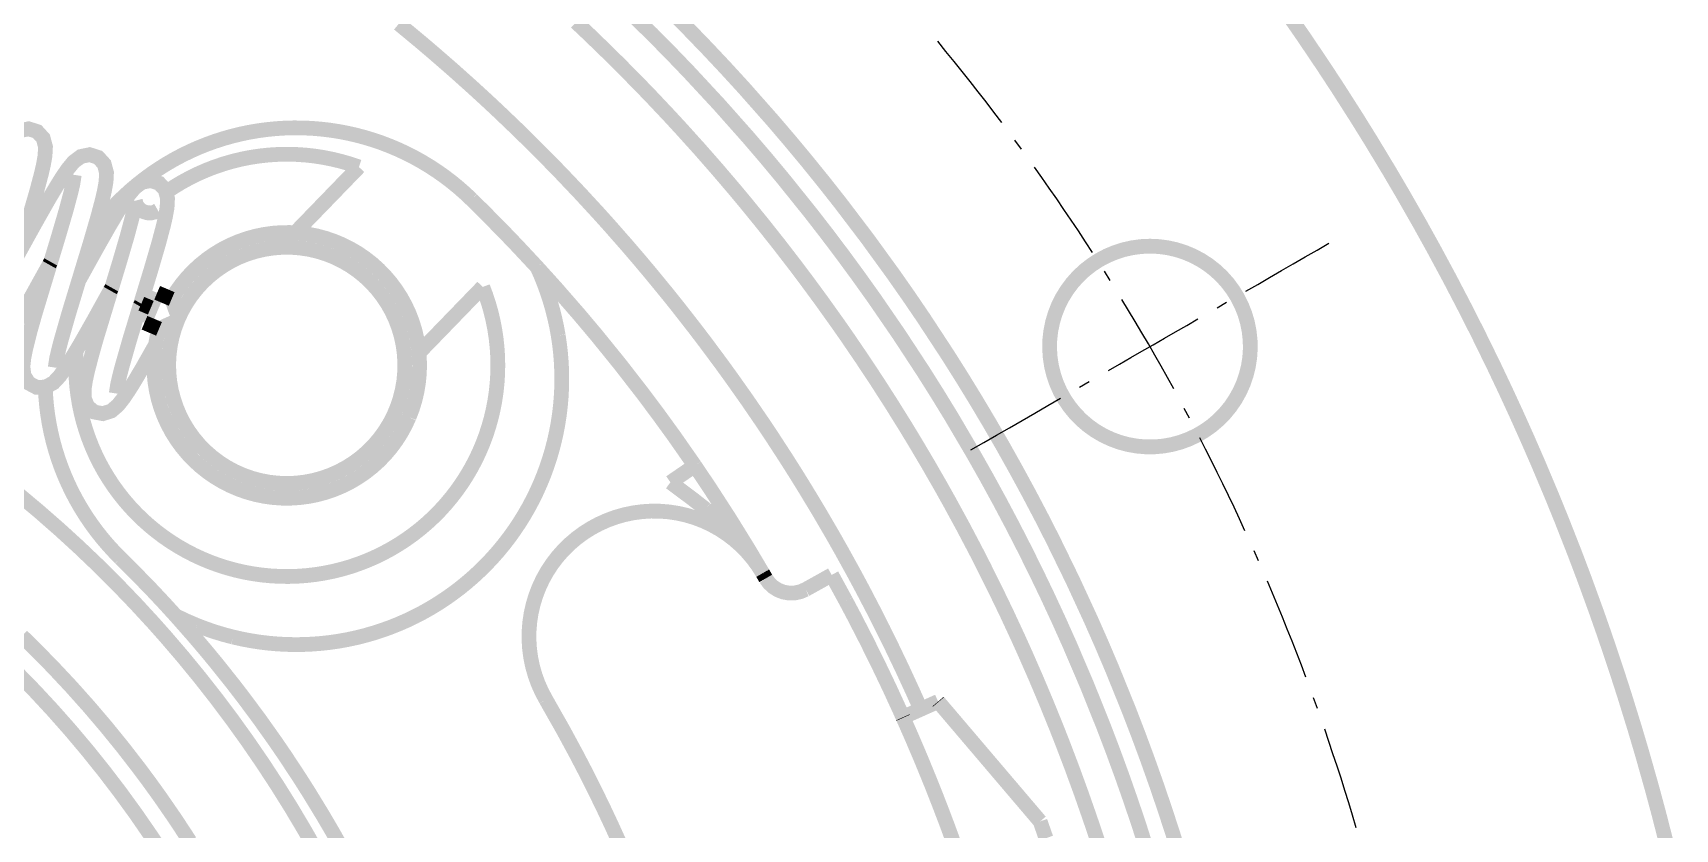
# Model space of a CAD drawing. Header units: millimetres. Extents: x 20 to 410, y 10 to 287.
# Drawn here: x 143.9 to 199.5, y 197.2 to 224.2 of the extents above; entities that cross this region are included whole.
import ezdxf

# ---------------------------------------------------------------- set-up
doc = ezdxf.new("R2010")
doc.units = ezdxf.units.MM
doc.layers.add('KANTEN', color=7, linetype='Continuous', lineweight=50)
doc.layers.add('MITTELLINIEN', color=7, linetype='Continuous', lineweight=25)

msp = doc.modelspace()

# ---------------------------------------------------------------- linework, layer by layer
at = {"layer": 'KANTEN', "lineweight": 50, "const_width": 0.5}
for points in [[(181.82012900904857, 195.88112606355804), (181.3672664505238, 197.311308036938), (181.0804431884193, 198.1644992454942), (180.78235165154018, 199.01381912497595), (180.47304407055344, 199.85911886020955), (180.1525746413663, 200.7002503404184), (179.5938082107679, 202.0924734008261), (179.00446537600487, 203.4720312999402), (178.63630170902093, 204.29340718000657), (178.25729802209017, 205.10983784291358), (177.86752072305364, 205.9211802362332), (177.46703810747093, 206.72729219908817), (177.0559203466537, 207.5280324870608), (176.6342394753706, 208.32326079694155), (176.2020693792254, 209.11283779131242), (175.7594857817111, 209.8966251229612), (174.99891678310132, 211.1896988920279), (174.52894788528738, 211.95737854991222), (174.04885864522112, 212.71877013353688), (173.22644953217133, 213.97342077202845), (172.3765630141733, 215.2096237814164), (171.85361347311863, 215.94224005174664), (171.32101235354227, 216.66787003284435), (170.77885297614714, 217.3863865820931), (170.22723033640415, 218.09766380326982), (169.28709305765884, 219.26670053109663), (168.71071203009708, 219.9580671003699), (168.1252301133775, 220.64174373975158), (167.12948206446347, 221.76379133097868), (166.10922401017123, 222.86359971271906), (165.4855104551395, 223.51258678756074), (164.85326112068563, 224.15326112068522), (163.78084538603653, 225.20227468874413)], [(156.2776605237624, 224.49927585602686), (156.9721101472722, 223.92436594195553), (157.43043822336205, 223.53555344125), (158.1108668665242, 222.94411574338574), (158.7826936281908, 222.34292484924393), (159.22573020706508, 221.93677416807185), (159.66484059102194, 221.52638184755597), (160.3160558221738, 220.90292341942606), (160.74517386327915, 220.4820938900022), (161.38121354696005, 219.8431610221095), (161.8000912320335, 219.4121375065275), (162.42058776257403, 218.75809947668702), (163.03158567888846, 218.09517924381598), (163.43357775201002, 217.6483659056259), (164.0284631178729, 216.97094942341374), (164.41959804729706, 216.51460169084402), (164.80632646648678, 216.05451374726346), (165.37807876787573, 215.35746210301687), (165.75363534512653, 214.88821052516036), (166.3084659499669, 214.17761592285683), (166.67263362849675, 213.6994719194945), (167.2102218667405, 212.97574505458454), (167.56279017209843, 212.48898497395527), (168.08282533910054, 211.7525441318155), (168.59218373814338, 211.00867874734402), (168.9257720369056, 210.5087201160893), (169.41710141133956, 209.75282519302868), (169.73857477045198, 209.2449918882739), (170.05514973427046, 208.73409064701443), (170.52076377204952, 207.96208983308128), (170.97519377486984, 207.18345316464908), (171.2718869675293, 206.6607554169337), (171.70746794971575, 205.87141968554442), (171.99151023752387, 205.34174075942605), (172.40799045057304, 204.5421621697746), (172.67921766837154, 204.00580819863015), (172.9452745479101, 203.4668707969893), (173.3346117924976, 202.65372985049387), (173.71217951882488, 201.8350575711742), (173.957313818135, 201.28628716258888)], [(162.28362932270775, 224.55463205877876), (162.71946695167537, 224.14178472718578), (163.36619103787723, 223.51517868826767), (163.7926009489054, 223.0926009489054), (164.42501971924906, 222.45155986551103), (164.84178472718582, 222.01946695167533), (165.45957606916122, 221.36431732795367), (165.86648390133365, 220.92292931934418), (166.4693331526804, 220.25400484540626), (167.06306927118874, 219.57697855842682), (167.64758338626064, 218.8919746015302), (168.03208312935055, 218.43093522621464), (168.60098990576583, 217.73291498909313), (169.16039267747533, 217.02725521931296), (169.71018886942528, 216.3140853103854), (170.07133281778863, 215.83453092703758), (170.60489489164385, 215.10913539008845), (171.12858551416628, 214.37658143059846), (171.47218096061084, 213.88430150290475), (171.97920667346014, 213.14011597617633), (172.47610893389268, 212.38913307673084), (172.96279662727923, 211.63149050876854), (173.43918051198784, 210.8673271976417), (173.7510022151447, 210.35433150227192), (174.21001990951098, 209.57961224477214), (174.65850509773546, 208.79874848736898), (174.95160314030696, 208.27482970027668), (175.38235236415065, 207.48404383935065), (175.80235411676716, 206.68749773303824), (176.0763463548229, 206.1533389443689), (176.47826549333413, 205.34751751391366), (176.86923620818501, 204.53632760285006), (177.24918680891543, 203.71991795525457), (177.49633043541866, 203.17281889118445), (177.85776036128084, 202.34804281225533), (178.20798891200056, 201.5184482522785), (178.54695186781663, 200.6841873301043), (178.766637729149, 200.1254964671415), (179.08668759864426, 199.28379862781992), (179.39531075039278, 198.43784418348665), (179.69245059361958, 197.58778825282707), (179.88413721339674, 197.01888263866425), (180.07068025958444, 196.4482697664413)], [(182.77570494553083, 196.1758925353634), (182.50782173933277, 197.0351804897492), (182.22875251026454, 197.89090098506455), (181.93854474506497, 198.74290841093207), (181.63724782581914, 199.59105778879453), (181.32491302155512, 200.43520479658454), (181.00159347952007, 201.27520579328262), (180.4384673172504, 202.6656062061437), (180.08612915731203, 203.49385437050435), (179.72301705248069, 204.3174360604662), (179.0940567548833, 205.67932200531), (178.43563849791911, 207.027212869443), (178.0265766103341, 207.8289644349799), (177.60709123367107, 208.62531185883546), (177.17725374804107, 209.41611963362195), (176.73713729508185, 210.20125319458472), (176.28681676551201, 210.98057894249985), (175.82636878638752, 211.75396426640742), (175.3558717080626, 212.521277566177), (174.87540559085784, 213.28238827490054), (174.0526981262734, 214.5367713146591), (173.54605216778089, 215.2807115497981), (173.02974513136965, 216.01797964545108), (172.14800369942913, 217.23159261090439), (171.24008741514854, 218.42575022338903), (170.6829517264991, 219.1326710288182), (170.11664214837396, 219.8322642409345), (169.54125504465802, 220.52441081615746), (168.95688832387842, 221.2089929780349), (167.96325984366507, 222.3328376408001), (167.35543770777642, 222.99668208932644), (166.73900789600003, 223.6525414400022), (166.11407530073708, 224.30030409105075), (165.48074626123218, 224.93985981843915)], [(199.26124162110847, 196.56865985394901), (198.9635974280915, 197.7313144067674), (198.72960766382914, 198.600484051418), (198.40332903922123, 199.75542990900183), (198.14793643889004, 200.61855313349395), (197.7932225794826, 201.76508518833162), (197.5165830631542, 202.62163504617249), (197.1336505257712, 203.75905332747428), (196.83593298499989, 204.6085068852858), (196.4250155542873, 205.73611698632368), (196.1064017489997, 206.57795564309927), (195.66775029469764, 207.6950691451503), (195.32843474222622, 208.52877894886657), (194.86231706600978, 209.63471384150026), (194.5025069223379, 210.45978580289054), (194.13397990288337, 211.28100131473477), (193.75677733404086, 212.09826828642773), (193.37094151507563, 212.91149507015106), (192.84313917825045, 213.989355157578), (192.43732903528996, 214.79280099198874), (191.88305751040232, 215.85729183343585), (191.3138116368829, 216.9138507812978), (190.8771184712158, 217.70093791752942), (190.28194234012554, 218.74311019110345), (189.8259361978541, 219.51916784306772), (189.2051931709541, 220.54631718439114), (188.73015244898681, 221.3108715601123), (188.08422149691722, 222.3223708828924), (187.59043621298883, 223.0749552132749), (186.91971168390307, 224.07018698573236), (186.40748329951543, 224.81034180952886)], [(141.30413163696053, 217.55652457239674), (141.89765979184702, 218.62855932035257), (142.35113045091174, 219.4279080020338), (142.6651317060611, 219.95399198793874), (142.82931238288185, 220.2126138323882), (143.00318924029992, 220.46478501578673), (143.19859721442288, 220.70040754197902), (143.442770193431, 220.88271781564913), (143.73961522509694, 220.94440718857527), (144.02803664357708, 220.8520908965895), (144.23219591486608, 220.62820523017012), (144.31089797658095, 220.33452285016284), (144.29522356923792, 220.02908246800502), (144.24149147121508, 219.72755444147364), (144.17309448962206, 219.4289588110085), (144.01625954191894, 218.83671376849773), (143.759156489759, 217.954392731621), (143.4020039891803, 216.78222725055)], [(158.74580428600785, 218.55030030022414), (158.52565543842394, 218.75829445398654), (158.29823644388586, 218.9583136631019), (158.0638360287743, 219.15010398738178), (157.82275178293503, 219.3334219338572), (157.57528978186494, 219.50803476591213), (157.32176419812504, 219.673720798761), (157.06249690247358, 219.83026968089513), (156.7978170552258, 219.97748266114056), (156.5280606883587, 220.11517284098835), (156.25357027889206, 220.243165411877), (155.97469431408672, 220.36129787712574), (155.69178684901254, 220.4694202582369), (155.40520705704745, 220.56739528530554), (155.1153187738785, 220.65509857129427), (154.82249003558374, 220.73241876995252), (154.5270926113813, 220.7992577171795), (154.22950153163896, 220.85553055565106), (153.93009461174358, 220.90116584255293), (153.62925197243453, 220.93610564028305), (153.3273555572104, 220.96030559000772), (153.0247886474216, 220.97373496797888), (152.72193537566423, 220.97637672454027), (152.41918023809373, 220.96822750577314), (152.11690760627627, 220.94929765775456), (151.81550123919897, 220.91961121342214), (151.51534379605727, 220.87920586206238), (151.2168163504392, 220.82813290146098), (150.92029790652197, 220.76645717277646), (150.62616491789655, 220.69425697821904), (150.33479080962985, 220.6116239816399), (150.0465455041723, 220.51866309215654), (149.7617949517119, 220.4154923309626), (149.4809006655716, 220.3022426814903), (149.2042192632397, 220.17905792311694), (148.93210201361555, 220.04609444862547), (148.66489439104612, 219.9035210656515), (148.40293563671892, 219.75151878236863), (148.14655832796856, 219.59028057768447), (147.89608795604352, 219.4200111562384), (147.65184251286928, 219.24092668851304), (147.41413208733252, 219.0532545363887), (147.1832584715987, 218.85723296448947), (146.95951477796308, 218.6531108376875), (146.7431850667216, 218.44114730514943), (146.53454398553367, 218.2216114713259), (146.33385642073557, 217.99478205430233), (146.14137716104602, 217.76094703194423), (145.95735057409198, 217.52040327628652)], [(145.957350574092, 217.52040327628652), (146.14137716104602, 217.76094703194423), (146.33385642073557, 217.99478205430233), (146.53454398553367, 218.2216114713259), (146.7431850667216, 218.44114730514943), (146.95951477796308, 218.6531108376875), (147.1832584715987, 218.85723296448947), (147.41413208733252, 219.0532545363887), (147.65184251286928, 219.24092668851304), (147.89608795604352, 219.4200111562384), (148.14655832796856, 219.59028057768447), (148.40293563671892, 219.75151878236863), (148.66489439104612, 219.9035210656515), (148.93210201361555, 220.04609444862547), (149.2042192632397, 220.17905792311694), (149.4809006655716, 220.3022426814903), (149.7617949517119, 220.4154923309626), (150.0465455041723, 220.51866309215654), (150.33479080962985, 220.6116239816399), (150.62616491789655, 220.69425697821904), (150.92029790652197, 220.76645717277646), (151.2168163504392, 220.82813290146098), (151.51534379605727, 220.87920586206238), (151.81550123919897, 220.91961121342214), (152.11690760627627, 220.94929765775456), (152.41918023809373, 220.96822750577314), (152.72193537566423, 220.97637672454027), (153.0247886474216, 220.97373496797888), (153.3273555572104, 220.96030559000772), (153.62925197243453, 220.93610564028305), (153.93009461174358, 220.90116584255293), (154.22950153163896, 220.85553055565106), (154.52709261138128, 220.7992577171795), (154.82249003558374, 220.73241876995252), (155.1153187738785, 220.65509857129427), (155.40520705704745, 220.56739528530554), (155.69178684901252, 220.4694202582369), (155.97469431408672, 220.36129787712574), (156.25357027889206, 220.243165411877), (156.5280606883587, 220.11517284098835), (156.7978170552258, 219.97748266114056), (157.06249690247358, 219.83026968089513), (157.32176419812504, 219.673720798761), (157.57528978186494, 219.50803476591216), (157.82275178293503, 219.33342193385724), (158.0638360287743, 219.1501039873818), (158.29823644388583, 218.9583136631019), (158.52565543842394, 218.75829445398654), (158.74580428600783, 218.55030030022414)], [(143.21819464644787, 220.26077467062316), (143.17189582947498, 219.95845615965675), (143.10303568263873, 219.66014459898435), (142.944645656667, 219.06866958737186), (142.68644094702307, 218.187202452774), (141.88731266246646, 215.5500900081419), (141.72088356080923, 214.9608048677532), (141.57162125679056, 214.36697969698724), (141.51162157758074, 214.0667808192667), (141.47853832547386, 213.7626464855742), (141.51832055135935, 213.46071425614613), (141.68143277924582, 213.20534773713055), (141.9488107354275, 213.063509190785), (142.2514731203946, 213.07367178587126), (142.5166697619691, 213.22206393712975), (142.72485408210238, 213.4458921294883), (142.90395648095168, 213.69413537531145), (143.07082051882648, 213.9508249047009), (143.3871197034702, 214.47512312204466), (143.84208223520005, 215.27303385372102), (144.4356826356485, 216.34424681205294)], [(143.37138873577157, 216.68033867396124), (143.96491680909563, 217.75237255463128), (144.41838695220662, 218.55172084145997), (144.73238756099366, 219.0778047488257), (144.89656789452894, 219.33642657457685), (145.07044455808565, 219.58859764743505), (145.2658526806101, 219.82421978385145), (145.5100261069818, 220.00652911959568), (145.80687112773364, 220.06821764662763), (146.09529225398808, 219.9759010243116), (146.2994514576674, 219.75201553391057), (146.3781541005285, 219.45833349262378), (146.36248050114108, 219.15289326958538), (146.30874827280527, 218.8513654743354), (146.24035089254392, 218.55277013964132), (146.08351577683902, 217.96052555234792), (145.82641297460924, 217.07820506680275), (145.46926043746964, 215.90604043141047)], [(154.92726821214944, 219.65260851301855), (154.63284351913705, 219.75250898786635), (154.33435412661794, 219.83951523639962), (154.0323644392482, 219.91346274110782), (153.72744548028658, 219.97421167686815), (153.42017381186383, 220.0216471753367), (153.1111304447786, 220.05567954214956), (152.80089973988152, 220.0762444265232), (152.49006830312464, 220.08330294293341), (152.179223876366, 220.07684174464285), (151.868954226026, 220.05687304893792), (151.55984603169756, 220.0234346140275), (151.25248377681112, 219.97658966764712), (150.9474486434526, 219.91642678750335), (150.64531741342336, 219.84305973378514), (150.34666137762105, 219.75662723405787), (150.0520452558025, 219.65729272094762), (149.76202612877216, 219.54524402311137), (149.47715238501462, 219.42069301007723), (149.19796268376336, 219.28387519162698), (148.92498493646602, 219.13504927247737), (148.65873530857246, 218.97449666310342), (148.399717243533, 218.80252094762744)], [(152.76843948839362, 217.42425687197033), (153.84785385027152, 218.53843269249444), (154.92726821214941, 219.65260851301858)], [(145.28545116083774, 219.3845823852614), (145.23915205245964, 219.08226444778532), (145.1702912883051, 218.78395354354035), (145.011901782147, 218.19247942611597), (144.75369706453392, 217.31101386160668), (143.9545703320828, 214.67390567078735), (143.7881416289421, 214.08462146030547), (143.63887872999774, 213.4907974691128), (143.5788782355128, 213.19059926537602), (143.54579404602313, 212.88646553520732), (143.58557460132792, 212.5845335702656), (143.74868470463053, 212.32916625338157), (144.01606098867313, 212.1873255788076), (144.31872299055425, 212.19748515640546), (144.5839206574526, 212.34587442930496), (144.79210613577507, 212.56970083438392), (144.97120913513015, 212.81794302234968), (145.13807338750334, 213.07463181243068), (145.45437247746946, 213.5989289120857), (145.9093340868975, 214.39683843463817), (146.5029332414049, 215.4680497877135)], [(145.43864589590476, 215.804153560744), (146.03217554067967, 216.87618992208053), (146.48564708674462, 217.67553994070698), (146.79964880301037, 218.20162489338307), (146.96382980017398, 218.46024716575053), (147.137707161489, 218.71241864805555), (147.33311543259813, 218.948041646101), (147.57728899103202, 219.13035188324568), (147.87413502495002, 219.1920387452992), (148.16255579249307, 219.09971879724574), (148.36671228091615, 218.8758298979774), (148.4454107974528, 218.58214596809992), (148.42973497678722, 218.2767050830152), (148.37600291417488, 217.97517650470607), (148.307606193034, 217.67658026746562), (148.15077147144734, 217.08433406321274), (147.89366781476025, 216.20201153758074), (147.53651390735297, 215.0298442551123)], [(147.3527066750924, 218.50840498277057), (147.30743854561473, 218.21102980823076), (147.2399713380151, 217.91757906340206), (147.08467367541803, 217.33573063977315), (146.83111284893087, 216.46868843378962), (146.0444832302984, 213.8752713855504), (145.87934862301367, 213.29611468109405), (145.7287851446311, 212.7130279537701), (145.66503937469054, 212.41875067617002), (145.62001375128375, 212.1211284653569), (145.624646093383, 211.82088352153613), (145.73618196027675, 211.54394965822362), (145.9642633504898, 211.35237073152513), (146.25705421128805, 211.29787502567385), (146.5408725420354, 211.38982410633758), (146.76854440159104, 211.58518516348593), (146.9549553250243, 211.82146967316498), (147.1238175856206, 212.07075931285576), (147.28428852946786, 212.3255523760555), (147.59177222654662, 212.84336853282974), (148.03733216880502, 213.62920352010622)], [(148.11758333237077, 218.18422623005335), (148.00958009863632, 218.12354974922215), (147.88856425085885, 218.0958442738335), (147.76444450908699, 218.09964234972506), (147.64500505883652, 218.133635136298), (147.53751366838972, 218.19581809043635), (147.44847016732732, 218.28237232996383), (147.3842129852858, 218.3885948466899), (147.3527066750924, 218.50840498277057)], [(158.74580428600785, 218.55030030022414), (159.19975157258358, 218.10108847909206), (159.87164336434995, 217.4182750065165), (160.31347779315513, 216.95714407418092), (160.96696414576394, 216.25669535719456)], [(156.62641519818777, 211.17724389584617), (156.73482056688627, 211.45895575391452), (156.824096093609, 211.74730133696957), (156.89384009008947, 212.0409832565593), (156.94373874865744, 212.33868011380184), (156.9735675541922, 212.63905244491667), (156.98319229431067, 212.94074874803724), (156.97256966324574, 213.2424115641884), (156.941747456697, 213.54268358506687), (156.8908643567778, 213.84021376014425), (156.82014930802598, 214.13366337561342), (156.72992048728563, 214.42171207782675), (156.62058387209535, 214.70306381412442), (156.49263141402392, 214.97645266432218), (156.34663882517256, 215.24064853662045), (156.18326298780335, 215.49446270230646), (156.00323899874869, 215.73675314434624), (155.80737686190048, 215.96642969580117), (155.5965578436608, 216.18245894494913), (155.3717305077525, 216.38386888503985), (155.1339064472307, 216.56975328776343), (154.88415573289888, 216.73927578075396), (154.6236020986087, 216.89167361078168), (154.35341788510726, 217.02626107570163), (154.07481876518133, 217.14243260971696), (153.78905827383258, 217.23966550807495), (153.4974221680946, 217.31752227893634), (153.20122264186946, 217.37565261183556), (152.90179242181364, 217.41379495387557), (152.6004787708384, 217.43177768656446), (152.29863742620557, 217.4295198979997), (151.99762649949324, 217.40703174692476), (151.69880036587904, 217.36441441702067), (151.4035035702344, 217.301859661638), (151.11306477745, 217.21964894101762), (150.82879079421173, 217.11815215588226), (150.55196068912588, 216.99782598309704), (150.2838200376499, 216.85921182088765), (150.02557531772268, 216.70293335286118), (149.7783884813113, 216.5296937417905), (149.54337172629883, 216.34027246578813), (149.32158249223653, 216.13552181110532), (149.11401870247744, 215.9163630373366), (148.9216142740978, 215.68378223228407), (148.74523491581024, 215.43882587513235), (148.58567423277492, 215.18259612789703)], [(144.43568263564882, 216.34424681205346), (144.48783218007995, 216.43750623282142)], [(160.96696414576394, 216.25669535719453), (161.08974569057403, 215.97908126389055), (161.20316734243625, 215.69751386230985), (161.30697100135419, 215.41225944949838), (161.40118315135743, 215.1236956232779), (161.48556437873418, 214.83210534856292), (161.56006026824357, 214.5378343907001), (161.62457537557046, 214.24121536966024), (161.6790545953378, 213.94259001428753)], [(166.3044746648332, 209.5356079939819), (165.60169558695213, 210.54155344712225), (165.06119061425076, 211.2864653067818), (164.50932327030057, 212.02299890333916), (163.75605015546807, 212.99171160660666), (162.9831234977832, 213.94481656873896), (162.39072504890262, 214.6491626356267), (161.58418750903923, 215.57399877451417), (160.96696414576394, 216.25669535719453)], [(145.46926043746998, 215.90604043141172), (145.10154936358265, 214.69542481232244), (144.84012119180954, 213.78324302771045), (144.76032535170407, 213.47716986148788), (144.68872036091477, 213.16909023994123), (144.64031403658674, 212.85685123027986)], [(145.34989932315125, 213.42171548070831), (145.33563754853276, 213.1200498540352), (145.3341274431905, 212.81805106577073), (145.34537170124133, 212.5162578995256), (145.36935026226712, 212.21520877206885), (145.4060203471039, 211.91544077276035), (145.45531653416228, 211.6174887053521), (145.51715087614352, 211.32188413386663), (145.59141305694257, 211.02915443425564), (145.67797058845863, 210.7398218535303), (145.77666904696162, 210.4544025780416), (145.8873323485932, 210.17340581257383), (146.00976306351077, 209.89733287189307), (146.14374276811398, 209.62667628637223), (146.28903243472513, 209.36191892328787), (146.44537285802883, 209.10353312535662), (146.6124851175093, 208.85197986804778), (146.79007107506118, 208.6077079371762), (146.9778139068854, 208.3711531282418), (147.17537866872135, 208.14273746894486), (147.38241289340738, 207.92286846626368), (147.5985472197028, 207.71193837943827), (147.82339605125009, 207.5103235201566), (148.05655824450156, 207.31838358119253), (148.29761782438297, 207.1364609946928), (148.54614472641757, 206.96488032125774), (148.8016955639865, 206.80394767090615), (149.06381441935648, 206.65395015695714), (149.33203365706396, 206.51515538380278), (149.60587475820435, 206.38781096948642), (149.8848491741378, 206.27214410393736), (150.16845919808878, 206.16836114365066), (150.4561988530843, 206.076647243535), (150.74755479464648, 205.99716602658557), (151.0420072266295, 205.9300592919708), (151.33903082856625, 205.87544676205442), (151.63809569287125, 205.83342586880374), (151.93866827022677, 205.80407157996524), (152.2402123214663, 205.78743626531767), (152.54218987425665, 205.78354960324134), (152.84406218287248, 205.7924185277701), (153.1452906893502, 205.81402721622072), (153.44533798430712, 205.84833711742132), (153.7436687657114, 205.895287020489), (154.03975079389244, 205.9547931640338), (154.33305584108763, 206.0267493855936), (154.623060633832, 206.11102731103466), (154.90924778650867, 206.20747658357826), (155.19110672439524, 206.31592513204615), (155.46813459455936, 206.4361794778458), (155.73983716297766, 206.56802508014732), (156.00572969627854, 206.71122671863722), (156.26533782653496, 206.8655289131651), (156.5181983975648, 207.03065637953526), (156.76386029122855, 207.2063145206301), (157.0018852322509, 207.39218995198848), (157.2318485701294, 207.58795106090218), (157.45334003673608, 207.79324859803253), (157.66596447825987, 208.00771630049158), (157.86934256018418, 208.23097154527684), (158.06311144404228, 208.46261603189316), (158.24692543474208, 208.70223649294434), (158.4204565973069, 208.94940543142621), (158.58339534193044, 209.20368188340683), (158.73545097630347, 209.46461220473185), (158.87635222422588, 209.73173088035236), (159.0058477095794, 210.00456135483134), (159.12370640479742, 210.2826168825463), (159.22971804303177, 210.56540139607247), (159.32369349328107, 210.85241039119597), (159.4054650978117, 211.14313182697916), (159.474886971269, 211.43704703927182), (159.53183526094523, 211.73363166603843), (159.57620836774024, 212.0323565828511), (159.60792712742017, 212.3326888468783), (159.62693495185115, 212.6340926476867), (159.63319792995577, 212.93603026315822), (159.62670488821252, 213.23796301881796), (159.60746741058998, 213.53935224886123), (159.57551981788035, 213.83966025716506), (159.53091910646913, 214.13835127656967), (159.4737448466502, 214.43489242471867), (159.40409904066775, 214.7287546547524), (159.32210594073825, 215.01941369915892), (159.22791182737726, 215.30635100509784), (159.12168474842628, 215.5890546595293)], [(159.12168474842625, 215.58905465952932), (158.04227038654835, 214.47487883900519), (156.96285602467046, 213.36070301848108)], [(146.502933241405, 215.4680497877137), (146.55508806501285, 215.5613177604934)], [(148.09425412539719, 215.39087978756208), (147.87962428293343, 214.88448662931052)], [(148.09425412539719, 215.39087978756208), (148.33996417908605, 215.28673795772957), (148.58567423277492, 215.18259612789703)], [(148.58567423277492, 215.18259612789703), (148.69849259017653, 214.85976832373748), (148.82013865484652, 214.54016434077798)], [(147.53651390735288, 215.02984425511198), (147.16880360794352, 213.81923088474144), (146.90737656746967, 212.90705063113674), (146.82758116924634, 212.60097796366634), (146.75597656257014, 212.2928988625291), (146.70757042112072, 211.9806604201274)], [(147.50762183573855, 214.93363287162705), (147.55737409131916, 215.0210692563337)], [(147.5573740913192, 215.02106925633376), (147.87962436553389, 214.88448682419633)], [(147.87962428293343, 214.88448662931052), (147.6649944404697, 214.37809347105895)], [(147.6649944404697, 214.37809347105895), (147.9107044941586, 214.27395164122643), (148.15641454784748, 214.1698098113939)], [(148.15641454784748, 214.1698098113939), (148.08325336954647, 213.87696046970333), (148.0298894008122, 213.57986522945217), (147.99656274865814, 213.27986084749222), (147.9834233637552, 212.97829717013144), (147.9905303657406, 212.67653105960582), (148.0178517772134, 212.37592028898356), (148.06526466761449, 212.0778174329711), (148.13255570634303, 211.78356378210879), (148.21942212262087, 211.4944833077387), (148.3254730677859, 211.21187670489905), (148.4502313738853, 210.9370155399481), (148.59313570065538, 210.67113652925082), (148.7535430612283, 210.4154359746699), (148.93073171520143, 210.1710643808989), (149.1239044160518, 209.9391212788563), (149.3321919982848, 209.72065027843172), (149.55465728817632, 209.5166343728448), (149.790299320513, 209.3279915157438), (150.0380578423569, 209.15557049094494), (150.29681808357105, 209.0001470933956), (150.56541577264056, 208.8624206385458), (150.84264237522152, 208.74301081583263), (151.12725053184698, 208.6424549004361), (151.4179596703235, 208.56120533585138), (151.71346176756592, 208.49962769815465), (152.012427234945, 208.4579990511219), (152.3135109006679, 208.43650669960232), (152.61535806227354, 208.43524734675458), (152.91661058201072, 208.4542266589385), (153.21591299767294, 208.49335924021986), (153.51191862139478, 208.55246901660257), (153.80329559896896, 208.63129002826008), (154.08873290242036, 208.72946762620057), (154.36694622887413, 208.84656006798272), (154.63668377917622, 208.98204050530117), (154.89673189026607, 209.13529935449947), (155.14592049595876, 209.30564703934402), (155.3831283915666, 209.49231709371878), (155.60728827867212, 209.6944696102795), (155.81739156735392, 209.91119501955137), (156.01249291425847, 210.141518182466), (156.19171447609872, 210.38440277792344), (156.35424985944138, 210.63875596563815), (156.49936774901136, 210.90343330328858), (156.62641519818777, 211.17724389584617)], [(148.15641454784748, 214.1698098113939), (148.46685357044942, 214.31324406863956), (148.78111504665512, 214.44809285634892)], [(150.66541854518792, 203.73333982461156), (150.95905662122314, 203.66686130391253), (151.2547539378829, 203.61024142814253), (151.55217959631375, 203.56354355753825), (151.85100076356852, 203.52681994915773), (152.15088304506176, 203.50011169840235), (152.45149085877247, 203.48344869302912), (152.75248781077585, 203.47684957970495), (153.05353707168356, 203.48032174314022), (153.35430175357115, 203.49386129782485), (153.65444528697114, 203.5174530923764), (153.95363179750973, 203.55107072649525), (154.2515264817655, 203.59467658050764), (154.54779598192994, 203.64822185746382), (154.84210875884997, 203.7116466377441), (155.13413546303565, 203.7848799461117), (155.42354930321704, 203.86783983113716), (155.71002641203904, 203.9604334569059), (155.99324620848336, 204.06255720690575), (156.27289175661372, 204.17409679997868), (156.5486501202415, 204.29492741820653), (156.82021271311578, 204.42491384658808), (157.0872756442455, 204.56391062435077), (157.34954005796726, 204.71176220772804), (157.60671246837876, 204.86830314401993), (157.85850508776275, 205.03335825674213), (158.10463614863485, 205.20674284165662), (158.34483021905413, 205.38826287346419), (158.5788185108442, 205.57771522292748), (158.80633918037944, 205.7748878841821), (159.02713762160008, 205.9795602119808), (159.24096675092795, 206.19150316860566), (159.44758728376442, 206.41047958017177), (159.6467680022608, 206.6362444020357), (159.8382860140618, 206.86854499301168), (160.02192700173208, 207.1071213980887), (160.19748546258754, 207.35170663933206), (160.36476493866203, 207.60202701464385), (160.52357823655302, 207.8578024040483), (160.67374763689938, 208.11874658315872), (160.81510509325767, 208.3845675434758), (160.94749242015382, 208.65496781915854), (161.0707614700997, 208.92964481990202), (161.18477429937727, 209.20829116954997), (161.28940332240364, 209.49059505006267), (161.38453145450544, 209.77624055045578), (161.47005224294168, 210.06490802031902), (161.54586998602946, 210.35627442751976), (161.6118998402384, 210.6500137196908), (161.66806791513457, 210.94579718909782), (161.71431135606713, 211.2432938404785), (161.7505784145057, 211.5421707614413), (161.77682850594917, 211.8420934950098), (161.79303225534187, 212.14272641389533), (161.7991715299453, 212.4437330960792), (161.79523945962978, 212.74477670128454), (161.78124044456226, 213.0455203479159), (161.75719015028233, 213.34562749004527), (161.72311549017192, 213.64476229402226), (161.67905459533782, 213.94259001428753)], [(144.30395776052154, 212.19332848967153), (144.31984826776633, 211.8850768427447), (144.34692001152442, 211.57760536968823), (144.38513729396928, 211.27131951403024), (144.43444972034504, 210.96662315589882), (144.49479226541885, 210.6639180794504), (144.56608535922567, 210.36360344306206), (144.64823499199213, 210.066075252986), (144.74113283810158, 209.7717258411608), (144.84465639893614, 209.4809433478677), (144.95866916440815, 209.1941112099141), (145.08302079296746, 208.91160765501917), (145.21754730984756, 208.63380520306868), (145.36207132328886, 208.36107017489584), (145.51640225845424, 208.09376220923713), (145.68033660872817, 207.83223378849883), (145.85365820406832, 207.57682977396038), (146.03613849605554, 207.32788695102732), (146.2275368592664, 207.08573358513326), (146.42760090857104, 206.8506889888766), (146.63606683193777, 206.623063100963), (146.85265973830562, 206.4031560775082)], [(146.85265973830562, 206.4031560775082), (146.63606683193777, 206.623063100963), (146.42760090857104, 206.8506889888766), (146.2275368592664, 207.08573358513326), (146.03613849605554, 207.32788695102732), (145.85365820406832, 207.57682977396036), (145.68033660872817, 207.83223378849883), (145.51640225845424, 208.09376220923713), (145.36207132328886, 208.36107017489584), (145.21754730984756, 208.63380520306868), (145.08302079296746, 208.91160765501917), (144.95866916440815, 209.1941112099141), (144.84465639893614, 209.4809433478677), (144.74113283810158, 209.7717258411608), (144.64823499199213, 210.066075252986), (144.56608535922567, 210.36360344306206), (144.49479226541885, 210.66391807945044), (144.43444972034504, 210.96662315589884), (144.38513729396928, 211.27131951403024), (144.3469200115244, 211.57760536968823), (144.31984826776633, 211.8850768427447), (144.30395776052154, 212.19332848967156)], [(165.478900087086, 208.97131497029875), (166.3044746648332, 209.5356079939819)], [(168.60895961866564, 205.8893202502631), (168.13741021739793, 206.68452678248977), (167.4894956566185, 207.73317921497318), (166.82027353442942, 208.76836372472306), (166.3044746648332, 209.5356079939819)], [(166.3044746648332, 209.5356079939819), (166.82027349937596, 208.76836377813015), (167.48949557705578, 207.7331793410218), (168.13739611978764, 206.6845183497324), (168.60895961866564, 205.8893202502631)], [(165.478900087086, 208.97131497029875), (166.22945842325515, 208.41145449501434), (166.67115861843607, 208.0642880041079)], [(143.41100180333615, 208.5557410644234), (144.10233967728175, 207.97626203985374), (144.78107659301946, 207.38207335342264), (145.44689963421598, 206.77344894241077), (146.0995018381886, 206.1506693993637), (146.73858233742288, 205.51402184273113), (147.36384649828136, 204.86379978449736), (147.97500605683734, 204.20030299486424), (148.374470459444, 203.75074776028015), (148.96149948129218, 203.06580913282818), (149.53368733899543, 202.36842469697896), (150.0907702382586, 201.65891596608387), (150.63249134858654, 200.93761004312685), (151.15860092169015, 200.20483946992096), (151.66885640662716, 199.46094207379733), (152.1630225616247, 198.70626081185776), (152.6408715625324, 197.94114361286185), (153.1021831078553, 197.16594321682246), (153.54674452031907, 196.3810170123828)], [(168.60895961866566, 205.8893202502631), (168.44694049942927, 206.1458200839988), (168.26703569771018, 206.3901080739267), (168.07016196714014, 206.62093938444593), (167.85732253112258, 206.8371377521093), (167.62960197063626, 207.03760147959235), (167.38816069745928, 207.22130904969023), (167.13422904097638, 207.38732433073523), (166.8691009787027, 207.53480134690926), (166.5941275424708, 207.66298858914266), (166.31070993388215, 207.77123284463212), (166.02029238410495, 207.85898252546355), (165.7243547944033, 207.92579047937738), (165.42440519489926, 207.97131626835426), (165.12197205999738, 207.99532790340896), (164.81859651962918, 207.99770302675327), (164.51582450600853, 207.978429535303), (164.21519887591526, 207.93760564235276), (163.91825154865077, 207.87543937710328), (163.6264956997284, 207.79224752459254), (163.3414180500778, 207.68845401143162), (163.06447129005596, 207.564587745572), (162.79706667687012, 207.42127992111182), (162.5405668431344, 207.25926080187543), (162.2962788532065, 207.07935600015637), (162.06544754268728, 206.8824822695863), (161.84924917502389, 206.66964283356873), (161.64878544754083, 206.44192227308244), (161.46507787744298, 206.20048099990544), (161.29906259639796, 205.94654934342256), (161.15158558022392, 205.68142128114889), (161.02339833799056, 205.40644784491695), (160.91515408250106, 205.1230302363283), (160.82740440166964, 204.83261268655113), (160.7605964477558, 204.53667509684945), (160.71507065877893, 204.23672549734545), (160.69105902372422, 203.93429236244353), (160.6886839003799, 203.63091682207536), (160.70795739183018, 203.32814480845468), (160.74878128478042, 203.02751917836142), (160.8109475500299, 202.73057185109693), (160.89413940254065, 202.43881600217455), (160.99793291570157, 202.15373835252396), (161.1217991815612, 201.87679159250214), (161.26510700602137, 201.60938697931627)], [(166.67115861843607, 208.0642880041079), (166.9211028224857, 207.85576820211583), (167.1651427968581, 207.64037352923634), (167.40208123018198, 207.41719649144454), (167.6306533997985, 207.18546433332526), (167.84957430336527, 206.94459917106806), (168.05777792045998, 206.69441524297494), (168.25429394566174, 206.4349536939131), (168.43821873815807, 206.16642109829326), (168.60895961866566, 205.8893202502631)], [(148.72361904976074, 204.45242890601597), (148.31850866676933, 204.8960278890086), (147.90724053221828, 205.33392399726077), (147.27896846774968, 205.97988861204536), (146.85265973830562, 206.40315607750819)], [(168.60508606418932, 205.89596583436222), (168.60507669330772, 205.8959819113226)], [(168.60868749456898, 205.8897871143748), (168.6050766933077, 205.89598191132256)], [(168.60508606418932, 205.89596583436222), (168.60507669330772, 205.89598191132262)], [(168.60868749477683, 205.88978711401825), (168.60749534205883, 205.89183240631885)], [(168.6079776653699, 205.89100491824652), (168.60749791067832, 205.89182799951968)], [(168.7081255925852, 205.7185177462204), (168.60895961866566, 205.88932025026307)], [(170.06017784587542, 205.3454657134864), (169.8823257445249, 205.2679892505848), (169.69286112685887, 205.22631034811374), (169.49891429904255, 205.22199754873256), (169.30778425061354, 205.25521316021354), (169.12666396451223, 205.32470714715564), (168.96236971656123, 205.42786417478217), (168.8210845519301, 205.56080203437713), (168.7081255925852, 205.71851774622044)], [(170.94106690851243, 205.83586983131266), (170.5006223771939, 205.59066777239954), (170.06017784587542, 205.3454657134864)], [(171.42043709237987, 204.95821997419415), (170.94106690851245, 205.83586983131266)], [(171.42043709237987, 204.95821997419415), (170.94106690851245, 205.83586983131266)], [(175.18449438114385, 196.4565454373215), (174.8765108901217, 197.302859339424), (174.664372927152, 197.86454462724805), (174.33599226495528, 198.70315490164822), (173.99546492303318, 199.53690677183366), (173.64286275416535, 200.36562431246125), (173.27826015897355, 201.18913266045396), (172.90173407022272, 202.00725805189725), (172.51336393658778, 202.81982785870443), (172.11323170588975, 203.62667062504175), (171.70142180780422, 204.4276161035064), (171.42043709237987, 204.95821997419415)], [(149.4431203755606, 204.1258890284761), (149.07979272715465, 204.2812783649211), (148.72361904976074, 204.452428906016)], [(154.31166370524443, 196.6452268210535), (154.01479621557792, 197.16814418225718), (153.71064548741788, 197.68685914023393), (153.2408938151452, 198.4568304117448), (152.91879828870478, 198.96459743008705), (152.42242084381434, 199.71767898261572), (152.08277414754613, 200.21387752632907), (151.5603775459934, 200.94914902940877), (151.02267388593378, 201.6733017526057), (150.65581741277907, 202.14973558974742), (150.0931309977218, 202.85465146477435), (149.7098458944999, 203.3179714435334), (149.32011938796887, 203.77588641727448), (148.72361904976074, 204.45242890601597)], [(150.66541854518792, 203.73333982461156), (150.35478169225718, 203.81504487659475), (150.04725979564, 203.90778765448644), (149.74324471413496, 204.01144961039557), (149.4431203755606, 204.1258890284761)], [(143.51194834524662, 203.76689871989572), (143.94050389093763, 203.34661486168218), (144.57092169679515, 202.70378968169314), (145.18613502295958, 202.0463983330432), (145.78580740581918, 201.3748003467407), (146.3696108811911, 200.68936302348362), (146.93722616368674, 199.9904612327809), (147.4883428213309, 199.27847720793395), (147.8464388035544, 198.79674528587273), (148.19698087080363, 198.30948905317166), (148.70844449551925, 197.56850606918155), (149.20244080616317, 196.81576543188325)], [(148.21333310802842, 196.50445137647603), (147.8822012781171, 197.00516017683955), (147.37058191879373, 197.74612479737084), (146.84131958723648, 198.4745919017126), (146.2947194332182, 199.1901414872346), (145.73109660275034, 199.8923609989892), (145.15077605638345, 200.58084556757296), (144.55409238184905, 201.25519824255662), (143.9413896011507, 201.9150302213497), (143.31302097221584, 202.5599610733672)], [(163.8597774007036, 196.52995368662263), (163.48775863117822, 197.35061360082398), (163.23179403009547, 197.894049968392), (162.96950826076613, 198.434463826292), (162.564305709486, 199.2392566891407), (162.2863750072397, 199.7717935304501), (161.85787998245124, 200.56443006341317), (161.26510700602137, 201.60938697931627)], [(174.54621943043358, 201.54978325511206), (173.95092297801722, 201.28342768670035), (173.35562652560085, 201.01707211828864)], [(174.55900143844588, 201.53476108502053), (174.55261043443974, 201.5422721700663), (174.5462194304336, 201.5497832551121)], [(178.0013278132436, 197.48913599518988), (176.28016462584475, 199.5119485401052), (174.55900143844588, 201.53476108502053)], [(173.35562652560088, 201.01707211828864), (173.3594926993403, 201.0084313396287), (173.3633588730797, 200.9997905609687)], [(173.3633588730797, 200.9997905609687), (173.7258655190033, 200.17352377107306), (173.9608397015805, 199.61978620398213), (174.30320030817168, 198.78497060070328), (174.5246756029577, 198.22569709562276), (174.8466887621287, 197.38282379450095), (175.0545348769265, 196.8183433676932)], [(178.00132781324356, 197.48913599518988), (178.2006252126409, 196.9213381317871)]]:
    msp.add_lwpolyline(points, dxfattribs=at)
for points in [[(152.4831984488568, 208.93330624327666), (152.7857134323946, 208.94476206215808), (153.08649563750228, 208.97906390090913), (153.38382221094756, 209.0360152817038), (153.67599009304345, 209.11528999219044), (153.9613257726198, 209.2164339540064), (154.23819487274383, 209.33886782369794), (154.5050115122831, 209.48189031114697), (154.76024738968906, 209.64468219649743), (155.00244053696986, 209.82631102257233), (155.2302036937108, 210.0257364359041), (155.44223225317606, 210.24181614578498), (155.63731173497825, 210.47331246720486), (155.81432474151183, 210.71889941019873), (155.97225735830557, 210.97717027499732), (156.11020496163272, 211.24664570947593), (156.22737740011388, 211.52578218274934), (156.32310352063246, 211.81298082637704), (156.3968350126391, 212.10659659253685), (156.44814954882452, 212.40494767670987), (156.47675320417258, 212.70632515090438), (156.48248213953573, 213.00900275224075), (156.465303540091, 213.3112467708288), (156.42531580330038, 213.61132598030105), (156.3627479752989, 213.90752155412065), (156.27795843893927, 214.19813691086398), (156.17143286100725, 214.48150743208555), (156.04378141036636, 214.75600999710164), (155.8957352629659, 215.0200722800786), (155.72814241373115, 215.27218175617287), (155.54196281932548, 215.51089436513618), (155.33826289960535, 215.7348427827621), (155.11820942926397, 215.942744252795), (154.88306285465157, 216.133407934442), (154.63417007405283, 216.305741723401), (154.37295672277546, 216.45875850733526), (154.1009190072403, 216.5915818199635), (153.81961513484634, 216.70345086137937), (153.5306563887, 216.7937248558444), (153.23569789833132, 216.8618867220935), (152.93642915926188, 216.9075460351294), (152.63456435572746, 216.930441262542), (152.3318325419861, 216.930441262542), (152.02996773845172, 216.9075460351294), (151.73069899938224, 216.8618867220935), (151.43574050901356, 216.7937248558444), (151.14678176286722, 216.70345086137937), (150.86547789047327, 216.5915818199635), (150.5934401749381, 216.45875850733526), (150.33222682366073, 216.305741723401), (150.083334043062, 216.133407934442), (149.84818746844962, 215.942744252795), (149.62813399810824, 215.7348427827621), (149.4244340783881, 215.51089436513618), (149.23825448398242, 215.27218175617287), (149.0706616347477, 215.0200722800786), (148.9226154873472, 214.75600999710164), (148.79496403670632, 214.48150743208555), (148.68843845877433, 214.19813691086398), (148.60364892241466, 213.90752155412065), (148.5410810944132, 213.61132598030105), (148.50109335762255, 213.3112467708288), (148.48391475817783, 213.00900275224075), (148.48964369354098, 212.70632515090438), (148.51824734888902, 212.40494767670987), (148.5695618850745, 212.10659659253685), (148.64329337708108, 211.81298082637704), (148.73901949759968, 211.52578218274934), (148.85619193608085, 211.24664570947593), (148.99413953940802, 210.97717027499732), (149.15207215620174, 210.71889941019873), (149.3290851627353, 210.47331246720486), (149.5241646445375, 210.24181614578498), (149.73619320400277, 210.0257364359041), (149.96395636074368, 209.82631102257233), (150.2061495080245, 209.64468219649743), (150.46138538543045, 209.48189031114697), (150.72820202496973, 209.33886782369794), (151.00507112509376, 209.2164339540064), (151.2904068046701, 209.11528999219044), (151.582574686766, 209.0360152817038), (151.87990126021128, 208.97906390090913), (152.18068346531896, 208.94476206215808)], [(181.72190528383288, 216.96999999999997), (181.42141292820193, 216.9566951950548), (181.12327233267638, 216.91688490835725), (180.82981685165015, 216.85088070937755), (180.54334317214398, 216.75919917046448), (180.26609333911534, 216.64255782396648), (180.0002372084169, 216.5018695465681), (179.74785546473245, 216.33823541479214), (179.5109233373981, 216.15293608758316), (179.29129514155474, 215.94742178341465), (179.09068976561773, 215.72330093036334), (178.9106772186446, 215.48232757797865), (178.75266634288545, 215.2263876694667), (178.6178937876822, 214.95748428162776), (178.50741433101058, 214.6777219480644), (178.42209262441276, 214.38929018835248), (178.36259642592626, 214.09444637208202), (178.32939137397216, 213.79549805187935), (178.32273734310309, 213.49478490367915), (178.34268641013242, 213.19466041558806), (178.38908244656278, 212.89747346864922), (178.46156234050295, 212.60554995366337), (178.55955883851107, 212.3211745679398), (178.68230498512156, 212.04657293444222), (178.8288401253119, 211.78389418327137), (178.99801742293036, 211.5351941318082), (179.18851283624403, 211.30241919515538), (179.39883548036053, 211.08739115280014), (179.62733929542367, 210.89179289071973), (179.8722359292636, 210.71715523051685), (180.13160873367747, 210.56484494866507), (180.40342776480003, 210.4360540796298), (180.6855656701669, 210.33179058658234), (180.97581433813193, 210.25287047272147), (181.27190217933455, 210.19991139494198), (181.5715119049666, 210.1733278298321), (181.87229866269917, 210.1733278298321), (182.17190838833125, 210.19991139494198), (182.46799622953387, 210.25287047272147), (182.75824489749886, 210.33179058658234), (183.04038280286576, 210.4360540796298), (183.31220183398835, 210.56484494866507), (183.57157463840218, 210.71715523051685), (183.81647127224215, 210.89179289071973), (184.04497508730526, 211.08739115280014), (184.25529773142176, 211.30241919515538), (184.44579314473543, 211.5351941318082), (184.61497044235392, 211.78389418327137), (184.76150558254423, 212.04657293444222), (184.88425172915476, 212.3211745679398), (184.9822482271628, 212.60554995366337), (185.05472812110304, 212.89747346864922), (185.10112415753338, 213.19466041558806), (185.12107322456274, 213.49478490367915), (185.11441919369364, 213.79549805187935), (185.08121414173954, 214.09444637208202), (185.021717943253, 214.38929018835248), (184.93639623665518, 214.6777219480644), (184.82591677998363, 214.95748428162779), (184.69114422478032, 215.2263876694667), (184.53313334902117, 215.48232757797865), (184.35312080204807, 215.72330093036334), (184.15251542611105, 215.94742178341465), (183.93288723026768, 216.15293608758316), (183.69595510293334, 216.33823541479214), (183.4435733592489, 216.5018695465681), (183.17771722855045, 216.64255782396648), (182.9004673955218, 216.75919917046448), (182.6139937160156, 216.85088070937755), (182.3205382349894, 216.91688490835725), (182.02239763946386, 216.9566951950548)]]:
    msp.add_lwpolyline(points, close=True, dxfattribs=at)
at = {"layer": 'MITTELLINIEN', "lineweight": 25}
for points in [[(176.70189388126587, 221.16006769366084), (176.43650048437152, 221.50787223275444), (176.1705090990051, 221.8552262782338), (175.90347488741517, 222.20176865948352), (175.63204680816435, 222.5448911562601), (175.3606187289135, 222.88801365303667), (175.08654731172285, 223.22901107998234), (174.80974984551167, 223.56781694282873), (174.53295237930053, 223.90662280567508)], [(177.37172205109903, 220.256211940292), (177.148445994488, 220.55749719141494)], [(179.7751868848148, 216.7518061312038), (179.53734082197772, 217.11900566877557), (179.29717256382258, 217.48467496238135), (179.0535738168277, 217.84808368608307), (178.8099750698328, 218.2114924097848), (178.5623680656025, 218.57216834997553), (178.31307704044175, 218.93169614413657), (178.06375987708412, 219.29120550804586), (177.80883839128268, 219.6467632193626)], [(184.9695005480245, 215.445), (185.37158377121017, 215.67714285714285), (185.7736669943958, 215.90928571428572), (186.17575021758142, 216.14142857142855), (186.57783344076705, 216.3735714285714), (186.97991666395268, 216.60571428571427), (187.38199988713833, 216.83785714285713), (187.78408311032396, 217.07)], [(180.37825811608312, 215.80214660746552), (180.17937148819786, 216.1200602895373)], [(182.52748774317166, 212.13636163942576), (182.31554724417418, 212.5190837873172), (182.10128723041134, 212.90052696329803), (181.8870272166485, 213.28197013927888), (181.66728952015336, 213.66027946156436), (181.4470496078501, 214.0383014596394), (181.2255268634713, 214.41556247344255), (180.99936166625162, 214.79006955423887), (180.77319646903192, 215.1645766350352)], [(183.99522196876703, 214.8825), (184.3199814951862, 215.07)], [(180.31461400268316, 212.7575), (180.69350011683886, 212.97625), (181.07238623099454, 213.195), (181.45127234515024, 213.41375), (181.83015845930592, 213.6325), (182.20904457346163, 213.85125), (182.5879306876173, 214.07), (182.966816801773, 214.28875), (183.3457029159287, 214.5075)], [(179.34033542342567, 212.195), (179.66509494984484, 212.3825)], [(175.6597274573418, 210.07), (176.092740159234, 210.32), (176.52575286112625, 210.57), (176.95876556301846, 210.82), (177.39177826491067, 211.07), (177.8247909668029, 211.32), (178.25780366869512, 211.57), (178.69081637058733, 211.82)], [(183.0613685544585, 211.14612524955518), (182.88444828794948, 211.47675632602088)], [(184.94049734316792, 207.3347854321755), (184.7569036732177, 207.73189953964868), (184.57251328215008, 208.12863766536006), (184.38268914628614, 208.52281154506736), (184.19286501042222, 208.91698542477468), (184.00039215330395, 209.3098579574823), (183.80438462284903, 209.700993864815), (183.6083770923941, 210.09212977214767), (183.40789824658356, 210.48098077466594)], [(185.40164977725755, 206.30867874059675), (185.2496631963691, 206.65149805048148)], [(187.0044905333308, 202.3732055320529), (186.85051208881808, 202.78270063803782), (186.6922799289409, 203.19058399585057), (186.5340477690637, 203.5984673536633), (186.37171616232666, 204.00472314346678), (186.20708081209952, 204.41006429787328), (186.04244546187235, 204.81540545227975), (185.87182500443606, 205.21826059003362), (185.70082728903458, 205.62095902723877)], [(187.39135842638726, 201.31684066916557), (187.26470150276836, 201.66979224572378)], [(188.70786768659195, 197.2765183055241), (188.58220795017718, 197.69558379043568), (188.4565482137624, 198.11464927534723), (188.3252789803601, 198.53198445959214), (188.19303593366348, 198.94901926221704), (188.0597935150636, 199.36572847905958), (187.92099995083348, 199.78062918588992), (187.78220638660335, 200.19552989272023), (187.64046070866425, 200.60941713763415)]]:
    msp.add_lwpolyline(points, dxfattribs=at)

doc.saveas('drawing.dxf')
